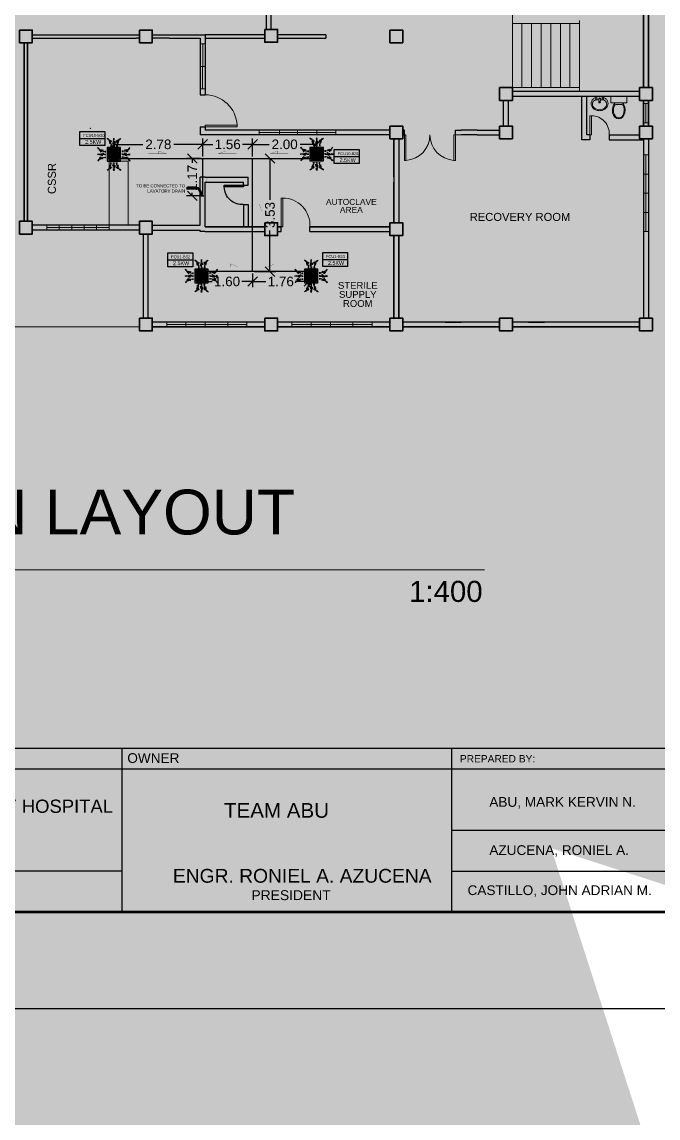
# Model space of a CAD drawing. Header units: millimetres. Extents: x -60 to 576, y -39 to 287.
# Drawn here: x 266.83 to 286.71, y 76.39 to 110.64 of the extents above; entities that cross this region are included whole.
import ezdxf

# ---------------------------------------------------------------- set-up
doc = ezdxf.new("R2010")
doc.units = ezdxf.units.MM
doc.header["$MEASUREMENT"] = 0
for name, color, linetype in [('AIR', 7, 'Continuous'), ('AIR-00', 7, 'Continuous'), ('AIR-01', 7, 'Continuous'), ('AIR-02', 7, 'Continuous'), ('AIR-04', 7, 'Continuous'), ('DRAIN PIPE', 7, 'Continuous'), ('fcu drain', 7, 'Continuous'), ('label', 7, 'Continuous'), ('Legends', 7, 'Continuous'), ('M-AC-TEXT', 7, 'Continuous'), ('template', 7, 'Continuous')]:
    doc.layers.add(name, color=color, linetype=linetype)
doc.styles.add('ar-dim-axis', font='romans.shx', dxfattribs={"width": 0.8})
doc.styles.add('arial', font='arial.ttf')
doc.styles.add('OIP FONT', font='GOTHIC.TTF', dxfattribs={"height": 150})
doc.styles.get("Standard").update_dxf_attribs({"font": 'arial.ttf'})
doc.styles.add('SWISSLT175', font='swissl.ttf', dxfattribs={"height": 0.175})
doc.dimstyles.new('ar-dim-axis', dxfattribs={"dimtxt": 350, "dimasz": 250, "dimexe": 75, "dimexo": 75, "dimgap": 200, "dimtad": 1, "dimdec": 0, "dimzin": 12, "dimdsep": 46, "dimtxsty": 'ar-dim-axis', "dimblk": 'ARCHTICK', "dimcen": 120, "dimclrd": 11, "dimclre": 8, "dimclrt": 4, "dimadec": 0, "dimazin": 3, "dimtm": 1, "dimtfac": 1, "dimtdec": 0, "dimtix": 1, "dimtmove": 2, "dimatfit": 3, "dimldrblk": 'ARCHTICK', "dimfxl": 1, "dimtolj": 1, "dimtzin": 0, "dimarcsym": 1})
doc.dimstyles.new('Copy of dimension', dxfattribs={"dimtxt": 0.3, "dimasz": 0.3, "dimexe": 0.18, "dimexo": 0.0625, "dimgap": 0.09, "dimtad": 0, "dimzin": 0, "dimdsep": 46, "dimtxsty": 'Standard', "dimblk": 'OBLIQUE', "dimcen": 0.09, "dimclrd": 256, "dimclre": 256, "dimclrt": 256, "dimadec": 0, "dimazin": 0, "dimtfac": 1, "dimtofl": 0, "dimtmove": 0, "dimatfit": 3, "dimldrblk": 'OBLIQUE', "dimfxl": 1, "dimtolj": 1, "dimtzin": 0, "dimarcsym": 0})

# ---------------------------------------------------------------- blocks, each defined once
blk = doc.blocks.new('door-.60m')
at = {"ltscale": 0.03}
blk.add_lwpolyline([(0, 0), (0.05, 0), (0.05, 0.6), (0, 0.6)], close=True, dxfattribs=at)
blk.add_arc((0.05, 0.048), 0.552, 355.0209, 90, dxfattribs=at)
blk = doc.blocks.new('FCU-13000P (CASSETTE SPLIT)')
at = {"layer": 'AIR-00', "ltscale": 3}
for p, q in [((0, 0.523), (0, 1)), ((-0.523, 0), (-1, 0)), ((-0.558, 0.193), (-0.487, 0.193)), ((-0.558, 0.162), (-0.487, 0.162)), ((-0.558, 0.016), (-0.487, 0.016)), ((-0.193, 0.558), (-0.193, 0.487)), ((-0.162, 0.558), (-0.162, 0.487)), ((-0.016, 0.558), (-0.016, 0.487)), ((0.016, 0.558), (0.016, 0.487)), ((0.162, 0.558), (0.162, 0.487)), ((0.193, 0.558), (0.193, 0.487)), ((0.558, 0.193), (0.487, 0.193)), ((0.558, 0.162), (0.487, 0.162)), ((0.558, 0.016), (0.487, 0.016)), ((0.523, 0), (1, 0)), ((-0.558, -0.016), (-0.487, -0.016)), ((-0.558, -0.162), (-0.487, -0.162)), ((-0.558, -0.193), (-0.487, -0.193)), ((-0.193, -0.558), (-0.193, -0.487)), ((-0.162, -0.558), (-0.162, -0.487)), ((-0.016, -0.558), (-0.016, -0.487)), ((0, -0.523), (0, -1)), ((0.016, -0.558), (0.016, -0.487)), ((0.162, -0.558), (0.162, -0.487)), ((0.193, -0.558), (0.193, -0.487)), ((0.558, -0.016), (0.487, -0.016)), ((0.558, -0.162), (0.487, -0.162)), ((0.558, -0.193), (0.487, -0.193))]:
    blk.add_line(p, q, dxfattribs=at)
at = {"layer": 'AIR-00'}
for p, q in [((0.295, -0.295), (-0.295, 0.295)), ((0.295, 0.295), (-0.295, -0.295))]:
    blk.add_line(p, q, dxfattribs=at)
at = {"layer": 'AIR-00', "ltscale": 3}
for points in [[(-0.335, 0.895), (-0.311, 0.932), (-0.416, 0.973)], [(-0.022, 0.89), (0.022, 0.89), (0, 1)], [(0.335, 0.895), (0.311, 0.932), (0.416, 0.973)], [(-0.89, 0.022), (-0.89, -0.022), (-1, 0)], [(-0.895, 0.335), (-0.932, 0.311), (-0.973, 0.416)], [(0.89, 0.022), (0.89, -0.022), (1, 0)], [(0.895, 0.335), (0.932, 0.311), (0.973, 0.416)], [(-0.895, -0.335), (-0.932, -0.311), (-0.973, -0.416)], [(0.895, -0.335), (0.932, -0.311), (0.973, -0.416)], [(-0.335, -0.895), (-0.311, -0.932), (-0.416, -0.973)], [(-0.022, -0.89), (0.022, -0.89), (0, -1)], [(0.335, -0.895), (0.311, -0.932), (0.416, -0.973)]]:
    blk.add_lwpolyline(points, close=True, dxfattribs=at)
at = {"layer": 'AIR-00'}
for points in [[(-0.323, 0.914, -0.171809), (-0.178, 0.558), (-0.178, 0.522)], [(0.323, 0.914, 0.171809), (0.178, 0.558), (0.178, 0.522)], [(-0.914, 0.323, 0.171809), (-0.558, 0.178), (-0.522, 0.178)], [(0.914, 0.323, -0.171809), (0.558, 0.178), (0.522, 0.178)], [(-0.914, -0.323, -0.171809), (-0.558, -0.178), (-0.522, -0.178)], [(-0.323, -0.914, 0.171809), (-0.178, -0.558), (-0.178, -0.522)], [(0.323, -0.914, -0.171809), (0.178, -0.558), (0.178, -0.522)], [(0.914, -0.323, 0.171809), (0.558, -0.178), (0.522, -0.178)]]:
    blk.add_lwpolyline(points, format="xyb", dxfattribs=at)
for points in [[(-0.26, -0.26), (0.26, -0.26), (0.26, 0.26), (-0.26, 0.26)], [(-0.21, -0.21), (0.21, -0.21), (0.21, 0.21), (-0.21, 0.21)], [(-0.16, -0.16), (0.16, -0.16), (0.16, 0.16), (-0.16, 0.16)], [(-0.11, -0.11), (0.11, -0.11), (0.11, 0.11), (-0.11, 0.11)], [(-0.06, -0.06), (0.06, -0.06), (0.06, 0.06), (-0.06, 0.06)]]:
    blk.add_lwpolyline(points, close=True, dxfattribs=at)
at = {"layer": 'AIR-00', "ltscale": 3}
for points in [[(-0.268, 0.84), (-0.231, 0.852), (-0.134, 0.882), (-0.422, 0.704), (0.005, 0.903), (-0.358, 0.645), (-0.239, 0.678), (-0.199, 0.69)], [(0.268, 0.84), (0.231, 0.852), (0.134, 0.882), (0.422, 0.704), (-0.005, 0.903), (0.358, 0.645), (0.239, 0.678), (0.199, 0.69)], [(-0.84, 0.268), (-0.852, 0.231), (-0.882, 0.134), (-0.704, 0.422), (-0.903, -0.005), (-0.645, 0.358), (-0.678, 0.239), (-0.69, 0.199)], [(0.84, 0.268), (0.852, 0.231), (0.882, 0.134), (0.704, 0.422), (0.903, -0.005), (0.645, 0.358), (0.678, 0.239), (0.69, 0.199)], [(-0.84, -0.268), (-0.852, -0.231), (-0.882, -0.134), (-0.704, -0.422), (-0.903, 0.005), (-0.645, -0.358), (-0.678, -0.239), (-0.69, -0.199)], [(-0.268, -0.84), (-0.231, -0.852), (-0.134, -0.882), (-0.422, -0.704), (0.005, -0.903), (-0.358, -0.645), (-0.239, -0.678), (-0.199, -0.69)], [(0.268, -0.84), (0.231, -0.852), (0.134, -0.882), (0.422, -0.704), (-0.005, -0.903), (0.358, -0.645), (0.239, -0.678), (0.199, -0.69)], [(0.84, -0.268), (0.852, -0.231), (0.882, -0.134), (0.704, -0.422), (0.903, 0.005), (0.645, -0.358), (0.678, -0.239), (0.69, -0.199)]]:
    blk.add_open_spline(points, degree=3, knots=[0.0032834, 0.0032834, 0.0032834, 0.0032834, 0.0712567, 0.1924075, 0.3347111, 0.5062145, 0.5813292, 0.5813292, 0.5813292, 0.5813292], dxfattribs=at)
for points in [[(0, 0.8), (0.077, 0.776), (-0.058, 0.755), (0.098, 0.718), (-0.087, 0.663), (0, 0.631)], [(-0.8, 0), (-0.776, -0.077), (-0.755, 0.058), (-0.718, -0.098), (-0.663, 0.087), (-0.631, 0)], [(0.8, 0), (0.776, -0.077), (0.755, 0.058), (0.718, -0.098), (0.663, 0.087), (0.631, 0)], [(0, -0.8), (0.077, -0.776), (-0.058, -0.755), (0.098, -0.718), (-0.087, -0.663), (0, -0.631)]]:
    blk.add_spline(points, degree=3, dxfattribs=at)
for points in [[(-0.416, 0.973), (-0.335, 0.895), (-0.311, 0.932)], [(0, 1), (-0.022, 0.89), (0.022, 0.89)], [(0.416, 0.973), (0.335, 0.895), (0.311, 0.932)], [(-1, 0), (-0.89, 0.022), (-0.89, -0.022)], [(-0.973, 0.416), (-0.895, 0.335), (-0.932, 0.311)], [(1, 0), (0.89, 0.022), (0.89, -0.022)], [(0.973, 0.416), (0.895, 0.335), (0.932, 0.311)], [(-0.973, -0.416), (-0.895, -0.335), (-0.932, -0.311)], [(0.973, -0.416), (0.895, -0.335), (0.932, -0.311)], [(-0.416, -0.973), (-0.335, -0.895), (-0.311, -0.932)], [(0, -1), (-0.022, -0.89), (0.022, -0.89)], [(0.416, -0.973), (0.335, -0.895), (0.311, -0.932)]]:
    blk.add_solid(points, dxfattribs=at)
at = {"layer": 'AIR-01'}
for points in [[(-0.373, 0.31), (-0.348, 0.31), (-0.348, -0.31), (-0.373, -0.31)], [(-0.31, 0.372), (0.31, 0.372), (0.31, 0.348), (-0.31, 0.348)], [(0.372, 0.31), (0.348, 0.31), (0.348, -0.31), (0.372, -0.31)], [(-0.31, -0.373), (0.31, -0.373), (0.31, -0.348), (-0.31, -0.348)]]:
    blk.add_lwpolyline(points, close=True, dxfattribs=at)
at = {"layer": 'AIR-02'}
blk.add_lwpolyline([(-0.26, -0.31), (0.26, -0.31, 0.414214), (0.31, -0.26), (0.31, 0.26, 0.414214), (0.26, 0.31), (-0.26, 0.31, 0.414214), (-0.31, 0.26), (-0.31, -0.26, 0.414214)], format="xyb", close=True, dxfattribs=at)
at = {"layer": 'AIR-04'}
blk.add_lwpolyline([(-0.41, -0.41), (0.41, -0.41), (0.41, 0.41), (-0.41, 0.41)], close=True, dxfattribs=at)
blk = doc.blocks.new('_ARCHTICK')
at = {"color": 0, "linetype": 'ByBlock', "const_width": 0.15}
blk.add_lwpolyline([(-0.5, -0.5), (0.5, 0.5)], dxfattribs=at)
blk = doc.blocks.new('_Oblique')
at = {"color": 0, "linetype": 'ByBlock', "lineweight": -2}
blk.add_line((-0.5, -0.5), (0.5, 0.5), dxfattribs=at)
blk = doc.blocks.new('*D186')
at = {"lineweight": -2, "transparency": 16777216}
for p, q in [((269.704, 106.431), (269.704, 106.99)), ((272.48, 106.431), (272.48, 106.99)), ((269.704, 106.81), (270.61, 106.81)), ((272.48, 106.81), (271.575, 106.81))]:
    blk.add_line(p, q, dxfattribs=at)
at = {"layer": 'Defpoints', "color": 0, "transparency": 16777216}
for p in [(272.48, 106.81), (269.704, 106.368), (272.48, 106.368)]:
    blk.add_point(p, dxfattribs=at)
at = {"lineweight": -2, "transparency": 16777216, "xscale": 0.3, "yscale": 0.3, "zscale": 0.3, "rotation": 180}
blk.add_blockref('_Oblique', (269.704, 106.81), dxfattribs=at)
at = {"lineweight": -2, "transparency": 16777216, "xscale": 0.3, "yscale": 0.3, "zscale": 0.3}
blk.add_blockref('_Oblique', (272.48, 106.81), dxfattribs=at)
at = {"transparency": 16777216, "insert": (271.092, 106.81), "char_height": 0.3, "attachment_point": 5}
blk.add_mtext('\\A1;2.78', dxfattribs=at)
blk = doc.blocks.new('*D187')
at = {"lineweight": -2, "transparency": 16777216}
for p, q in [((272.48, 106.431), (272.48, 106.99)), ((274.038, 106.431), (274.038, 106.99)), ((272.48, 106.81), (272.794, 106.81)), ((274.038, 106.81), (273.725, 106.81))]:
    blk.add_line(p, q, dxfattribs=at)
at = {"layer": 'Defpoints', "color": 0, "transparency": 16777216}
for p in [(274.038, 106.81), (272.48, 106.368), (274.038, 106.368)]:
    blk.add_point(p, dxfattribs=at)
at = {"lineweight": -2, "transparency": 16777216, "xscale": 0.3, "yscale": 0.3, "zscale": 0.3, "rotation": 180}
blk.add_blockref('_Oblique', (272.48, 106.81), dxfattribs=at)
at = {"lineweight": -2, "transparency": 16777216, "xscale": 0.3, "yscale": 0.3, "zscale": 0.3}
blk.add_blockref('_Oblique', (274.038, 106.81), dxfattribs=at)
at = {"transparency": 16777216, "insert": (273.259, 106.81), "char_height": 0.3, "attachment_point": 5}
blk.add_mtext('\\A1;1.56', dxfattribs=at)
blk = doc.blocks.new('*D188')
at = {"lineweight": -2, "transparency": 16777216}
for p, q in [((274.038, 106.431), (274.038, 106.99)), ((276.04, 106.431), (276.04, 106.99)), ((274.038, 106.81), (274.558, 106.81)), ((276.04, 106.81), (275.521, 106.81))]:
    blk.add_line(p, q, dxfattribs=at)
at = {"layer": 'Defpoints', "color": 0, "transparency": 16777216}
for p in [(276.04, 106.81), (274.038, 106.368), (276.04, 106.368)]:
    blk.add_point(p, dxfattribs=at)
at = {"lineweight": -2, "transparency": 16777216, "xscale": 0.3, "yscale": 0.3, "zscale": 0.3, "rotation": 180}
blk.add_blockref('_Oblique', (274.038, 106.81), dxfattribs=at)
at = {"lineweight": -2, "transparency": 16777216, "xscale": 0.3, "yscale": 0.3, "zscale": 0.3}
blk.add_blockref('_Oblique', (276.04, 106.81), dxfattribs=at)
at = {"transparency": 16777216, "insert": (275.039, 106.81), "char_height": 0.3, "attachment_point": 5}
blk.add_mtext('\\A1;2.00', dxfattribs=at)
blk = doc.blocks.new('*D189')
at = {"lineweight": -2, "transparency": 16777216}
for p, q in [((272.417, 106.368), (271.972, 106.368)), ((272.152, 106.368), (272.152, 106.229)), ((272.417, 105.202), (271.972, 105.202)), ((272.152, 105.202), (272.152, 105.298))]:
    blk.add_line(p, q, dxfattribs=at)
at = {"layer": 'Defpoints', "color": 0, "transparency": 16777216}
for p in [(272.48, 106.368), (272.152, 105.202), (272.48, 105.202)]:
    blk.add_point(p, dxfattribs=at)
at = {"lineweight": -2, "transparency": 16777216, "xscale": 0.3, "yscale": 0.3, "zscale": 0.3}
for p, rotation in [((272.152, 106.368), 90), ((272.152, 105.202), 270)]:
    blk.add_blockref('_Oblique', p, dxfattribs=dict(at, rotation=rotation))
at = {"transparency": 16777216, "insert": (272.152, 105.764), "char_height": 0.3, "attachment_point": 5, "rotation": 90}
blk.add_mtext('\\A1;1.17', dxfattribs=at)
blk = doc.blocks.new('*D190')
at = {"lineweight": -2, "transparency": 16777216}
for p, q in [((274.101, 106.368), (274.761, 106.368)), ((274.581, 106.368), (274.581, 105.082)), ((274.581, 102.837), (274.581, 104.123)), ((274.101, 102.837), (274.761, 102.837))]:
    blk.add_line(p, q, dxfattribs=at)
at = {"layer": 'Defpoints', "color": 0, "transparency": 16777216}
for p in [(274.038, 106.368), (274.038, 102.837), (274.581, 102.837)]:
    blk.add_point(p, dxfattribs=at)
at = {"lineweight": -2, "transparency": 16777216, "xscale": 0.3, "yscale": 0.3, "zscale": 0.3}
for p, rotation in [((274.581, 106.368), 90), ((274.581, 102.837), 270)]:
    blk.add_blockref('_Oblique', p, dxfattribs=dict(at, rotation=rotation))
at = {"transparency": 16777216, "insert": (274.581, 104.603), "char_height": 0.3, "attachment_point": 5, "rotation": 90}
blk.add_mtext('\\A1;3.53', dxfattribs=at)
blk = doc.blocks.new('*D191')
at = {"lineweight": -2, "transparency": 16777216}
for p, q in [((274.038, 102.774), (274.038, 102.346)), ((275.8, 102.774), (275.8, 102.346)), ((274.038, 102.526), (274.454, 102.526)), ((275.8, 102.526), (275.384, 102.526))]:
    blk.add_line(p, q, dxfattribs=at)
at = {"layer": 'Defpoints', "color": 0, "transparency": 16777216}
for p in [(274.038, 102.837), (275.8, 102.837), (275.8, 102.526)]:
    blk.add_point(p, dxfattribs=at)
at = {"lineweight": -2, "transparency": 16777216, "xscale": 0.3, "yscale": 0.3, "zscale": 0.3, "rotation": 180}
blk.add_blockref('_Oblique', (274.038, 102.526), dxfattribs=at)
at = {"lineweight": -2, "transparency": 16777216, "xscale": 0.3, "yscale": 0.3, "zscale": 0.3}
blk.add_blockref('_Oblique', (275.8, 102.526), dxfattribs=at)
at = {"transparency": 16777216, "insert": (274.919, 102.526), "char_height": 0.3, "attachment_point": 5}
blk.add_mtext('\\A1;1.76', dxfattribs=at)
blk = doc.blocks.new('*D192')
at = {"lineweight": -2, "transparency": 16777216}
for p, q in [((272.441, 102.767), (272.441, 102.346)), ((274.038, 102.774), (274.038, 102.346)), ((272.441, 102.526), (272.774, 102.526)), ((274.038, 102.526), (273.704, 102.526))]:
    blk.add_line(p, q, dxfattribs=at)
at = {"layer": 'Defpoints', "color": 0, "transparency": 16777216}
for p in [(272.441, 102.83), (274.038, 102.837), (272.441, 102.526)]:
    blk.add_point(p, dxfattribs=at)
at = {"lineweight": -2, "transparency": 16777216, "xscale": 0.3, "yscale": 0.3, "zscale": 0.3, "rotation": 180}
blk.add_blockref('_Oblique', (272.441, 102.526), dxfattribs=at)
at = {"lineweight": -2, "transparency": 16777216, "xscale": 0.3, "yscale": 0.3, "zscale": 0.3}
blk.add_blockref('_Oblique', (274.038, 102.526), dxfattribs=at)
at = {"transparency": 16777216, "insert": (273.239, 102.526), "char_height": 0.3, "attachment_point": 5}
blk.add_mtext('\\A1;1.60', dxfattribs=at)

msp = doc.modelspace()

# ---------------------------------------------------------------- linework, layer by layer
at = {"color": 8, "lineweight": 9}
for p, q in [((282.154, 110.586), (282.154, 112.986)), ((284.254, 110.586), (284.254, 110.686)), ((283.954, 110.586), (282.154, 110.586)), ((282.154, 110.586), (282.154, 108.586)), ((282.454, 110.586), (282.454, 108.586)), ((282.754, 110.586), (282.754, 108.586)), ((283.054, 110.586), (283.054, 108.586)), ((283.354, 110.586), (283.354, 108.586)), ((283.654, 110.586), (283.654, 108.586)), ((283.954, 110.586), (283.954, 108.586)), ((283.954, 110.586), (284.254, 110.586)), ((284.254, 110.586), (284.254, 108.586)), ((272.554, 109.947), (272.406, 109.947)), ((272.406, 109.947), (272.406, 108.547)), ((272.48, 109.947), (272.476, 108.547)), ((272.554, 109.247), (272.554, 109.947)), ((272.554, 109.247), (272.406, 109.247)), ((284.254, 108.586), (282.154, 108.586)), ((282.154, 108.461), (282.154, 108.586)), ((284.254, 108.461), (284.254, 108.586)), ((272.406, 108.547), (272.552, 108.546)), ((285.229, 108.305), (285.229, 108.105)), ((285.729, 108.305), (285.229, 108.305)), ((285.729, 108.105), (285.729, 108.305)), ((284.865, 108.108), (284.852, 108.229)), ((284.894, 108.108), (284.907, 108.229)), ((285.229, 108.105), (285.729, 108.105)), ((285.389, 108.055), (285.57, 108.055)), ((286.404, 108.085), (286.254, 108.085)), ((286.254, 108.085), (286.254, 107.485)), ((286.329, 108.085), (286.329, 107.485)), ((286.404, 107.785), (286.404, 108.085)), ((274.242, 107.109), (274.242, 107.259)), ((274.242, 107.259), (276.642, 107.259)), ((274.879, 107.109), (274.879, 107.259)), ((275.442, 107.109), (275.442, 107.259)), ((276.042, 107.109), (276.042, 107.259)), ((276.642, 107.259), (276.642, 107.109)), ((282.154, 107.384), (282.154, 107.259)), ((286.254, 107.485), (286.404, 107.485)), ((276.642, 107.184), (274.242, 107.184)), ((275.442, 107.109), (274.242, 107.109)), ((275.442, 107.109), (276.642, 107.109)), ((278.604, 106.984), (278.604, 106.959)), ((286.404, 106.984), (286.404, 106.484)), ((270.154, 106.284), (270.154, 104.284)), ((286.404, 106.484), (286.254, 106.484)), ((286.254, 106.484), (286.254, 104.084)), ((286.329, 106.484), (286.329, 104.084)), ((286.404, 105.284), (286.404, 106.484)), ((267.004, 106.009), (267.004, 105.634)), ((286.404, 105.884), (286.254, 105.884)), ((267.004, 105.634), (267.004, 104.409)), ((278.454, 105.259), (278.454, 105.409)), ((286.404, 105.284), (286.254, 105.284)), ((286.404, 104.084), (286.404, 105.284)), ((272.554, 104.384), (272.554, 104.884)), ((286.404, 104.684), (286.254, 104.684)), ((267.604, 104.284), (267.154, 104.284)), ((267.154, 104.134), (267.604, 104.134)), ((267.604, 104.284), (267.604, 104.134)), ((269.554, 104.209), (267.604, 104.209)), ((267.604, 104.134), (269.504, 104.134)), ((267.604, 104.134), (267.994, 104.134)), ((267.994, 104.134), (267.994, 104.284)), ((267.994, 104.284), (268.384, 104.284)), ((268.384, 104.284), (268.384, 104.134)), ((268.384, 104.134), (268.774, 104.134)), ((268.774, 104.134), (268.774, 104.284)), ((268.774, 104.284), (269.164, 104.284)), ((269.164, 104.284), (269.164, 104.134)), ((269.164, 104.134), (269.554, 104.134)), ((270.104, 104.284), (269.504, 104.284)), ((269.504, 104.134), (270.254, 104.134)), ((269.554, 104.134), (269.554, 104.284)), ((286.254, 104.084), (286.404, 104.084)), ((270.504, 101.109), (255.179, 101.109)), ((271.354, 101.109), (271.354, 101.259)), ((273.861, 101.184), (271.354, 101.184)), ((272.554, 101.109), (271.354, 101.109)), ((271.954, 101.109), (271.954, 101.259)), ((272.554, 101.259), (272.554, 101.109)), ((272.661, 101.259), (273.861, 101.259)), ((273.261, 101.259), (273.261, 101.109)), ((273.861, 101.259), (273.861, 101.109)), ((275.267, 101.109), (275.267, 101.259)), ((277.773, 101.184), (275.267, 101.184)), ((276.467, 101.109), (275.267, 101.109)), ((275.867, 101.109), (275.867, 101.259)), ((276.467, 101.259), (276.467, 101.109)), ((276.573, 101.259), (277.773, 101.259)), ((277.173, 101.259), (277.173, 101.109)), ((277.773, 101.259), (277.773, 101.109)), ((278.729, 101.259), (279.454, 101.259)), ((279.454, 101.259), (280.054, 101.259)), ((281.054, 101.259), (280.554, 101.259)), ((281.054, 101.259), (281.754, 101.259)), ((282.154, 101.259), (282.654, 101.259)), ((283.654, 101.259), (283.154, 101.259)), ((283.654, 101.259), (284.654, 101.259)), ((284.654, 101.259), (285.254, 101.259)), ((285.254, 101.259), (286.129, 101.259))]:
    msp.add_line(p, q, dxfattribs=at)
at = {"color": 8, "lineweight": 25}
for p, q in [((286.254, 112.986), (286.254, 108.586)), ((286.404, 112.986), (286.404, 108.586)), ((286.254, 108.586), (286.254, 111.859)), ((286.404, 108.586), (286.404, 111.859)), ((274.617, 110.4), (274.617, 110.994)), ((274.467, 110.4), (274.467, 110.944)), ((266.904, 104.409), (266.904, 109.984)), ((266.904, 109.984), (266.904, 104.409)), ((267.004, 109.984), (267.004, 107.009)), ((267.004, 104.409), (267.004, 109.984)), ((267.004, 109.984), (267.004, 104.409)), ((267.154, 110.234), (270.104, 110.234)), ((267.154, 110.134), (270.404, 110.134)), ((270.104, 110.234), (270.504, 110.234)), ((270.504, 110.134), (270.404, 110.134)), ((270.904, 110.234), (272.404, 110.234)), ((271.429, 110.134), (270.904, 110.134)), ((271.429, 110.134), (272.404, 110.134)), ((272.404, 110.234), (272.554, 110.234)), ((272.404, 110.134), (272.404, 108.359)), ((272.554, 110.234), (272.554, 108.359)), ((274.417, 110.234), (272.554, 110.234)), ((272.554, 110.134), (274.417, 110.134)), ((276.329, 110.234), (274.817, 110.234)), ((274.817, 110.134), (276.329, 110.134)), ((276.329, 110.234), (276.329, 110.134)), ((267.004, 108.384), (267.004, 106.284)), ((272.404, 108.359), (272.554, 108.359)), ((286.129, 108.461), (282.154, 108.461)), ((286.129, 108.311), (282.154, 108.311)), ((284.329, 106.955), (284.329, 108.305)), ((284.479, 107.105), (284.479, 108.305)), ((281.879, 107.384), (281.879, 108.186)), ((282.029, 107.384), (282.029, 108.186)), ((286.254, 108.186), (286.254, 107.384)), ((286.254, 107.384), (286.254, 108.186)), ((286.404, 108.186), (286.404, 107.384)), ((286.404, 107.384), (286.404, 108.186)), ((272.404, 107.359), (272.404, 107.259)), ((272.404, 107.359), (272.554, 107.359)), ((272.404, 107.259), (272.404, 107.109)), ((272.554, 107.359), (272.554, 107.268)), ((272.554, 107.268), (272.554, 107.259)), ((278.329, 107.259), (272.554, 107.259)), ((278.779, 107.259), (278.729, 107.259)), ((278.779, 107.109), (278.779, 107.259)), ((280.379, 107.259), (280.554, 107.259)), ((280.379, 107.109), (280.379, 107.259)), ((281.054, 107.259), (280.554, 107.259)), ((281.054, 107.259), (281.754, 107.259)), ((272.554, 107.109), (272.404, 107.109)), ((278.329, 107.109), (272.554, 107.109)), ((278.454, 106.984), (278.454, 105.409)), ((278.454, 105.784), (278.454, 106.959)), ((278.604, 106.984), (278.604, 105.409)), ((278.604, 106.959), (278.604, 104.359)), ((278.729, 107.109), (278.779, 107.109)), ((281.054, 107.109), (280.554, 107.109)), ((281.054, 107.109), (281.754, 107.109)), ((286.254, 106.984), (286.254, 101.384)), ((286.254, 106.984), (286.254, 101.384)), ((286.404, 106.984), (286.404, 101.384)), ((272.404, 104.284), (272.404, 105.784)), ((272.554, 105.784), (272.404, 105.784)), ((272.554, 104.234), (272.554, 105.634)), ((278.454, 104.359), (278.454, 105.634)), ((278.454, 105.409), (278.454, 104.359)), ((278.604, 105.409), (278.604, 104.359)), ((270.504, 104.284), (267.154, 104.284)), ((270.504, 104.134), (267.154, 104.134)), ((270.904, 104.284), (272.404, 104.284)), ((270.904, 104.134), (272.404, 104.134)), ((272.404, 104.084), (272.404, 104.134)), ((272.554, 104.234), (274.417, 104.234)), ((274.417, 104.234), (272.554, 104.234)), ((274.817, 104.234), (274.929, 104.234)), ((274.929, 104.234), (274.817, 104.234)), ((274.929, 104.084), (274.929, 104.234)), ((275.829, 104.234), (277.104, 104.234)), ((275.829, 104.084), (275.829, 104.234)), ((278.329, 104.234), (275.829, 104.234)), ((277.104, 104.234), (278.329, 104.234)), ((270.629, 101.384), (270.629, 104.009)), ((270.779, 101.384), (270.779, 104.009)), ((272.554, 104.084), (272.404, 104.084)), ((272.554, 104.084), (274.417, 104.084)), ((274.817, 104.084), (274.929, 104.084)), ((275.829, 104.084), (278.329, 104.084)), ((278.454, 103.959), (278.454, 101.384)), ((278.454, 101.384), (278.454, 103.959)), ((278.604, 103.959), (278.604, 101.384)), ((278.604, 101.384), (278.604, 103.959)), ((278.454, 103.259), (278.454, 101.384)), ((274.417, 101.259), (270.904, 101.259)), ((274.417, 101.109), (270.904, 101.109)), ((270.904, 101.109), (274.417, 101.109)), ((274.417, 101.109), (272.404, 101.109)), ((274.417, 101.259), (272.554, 101.259)), ((278.329, 101.259), (274.817, 101.259)), ((278.329, 101.259), (274.817, 101.259)), ((278.329, 101.109), (274.817, 101.109)), ((278.329, 101.109), (274.817, 101.109)), ((274.817, 101.109), (278.329, 101.109)), ((281.754, 101.259), (278.729, 101.259)), ((281.754, 101.109), (278.729, 101.109)), ((278.729, 101.109), (281.754, 101.109)), ((280.054, 101.259), (280.554, 101.259)), ((286.129, 101.259), (282.154, 101.259)), ((286.129, 101.109), (282.154, 101.109)), ((282.154, 101.109), (286.129, 101.109)), ((282.654, 101.259), (283.154, 101.259))]:
    msp.add_line(p, q, dxfattribs=at)
at = {"color": 8, "lineweight": 13}
for p, q in [((272.554, 107.409), (272.554, 107.359)), ((273.554, 107.409), (272.554, 107.409)), ((272.554, 107.409), (272.554, 107.359)), ((272.554, 107.359), (273.554, 107.359)), ((273.554, 107.359), (273.554, 107.409)), ((278.779, 107.109), (278.829, 107.109)), ((278.829, 107.109), (278.779, 107.109)), ((278.779, 107.109), (278.779, 106.309)), ((278.829, 106.309), (278.829, 107.109)), ((280.329, 106.309), (280.329, 107.109)), ((280.329, 107.109), (280.379, 107.109)), ((280.329, 107.109), (280.554, 107.109)), ((280.379, 107.109), (280.379, 106.309)), ((278.779, 106.309), (278.829, 106.309)), ((280.379, 106.309), (280.329, 106.309))]:
    msp.add_line(p, q, dxfattribs=at)
at = {"color": 8, "lineweight": 25, "ltscale": 0.4}
for p, q in [((284.579, 106.955), (284.329, 106.955)), ((284.579, 107.105), (284.479, 107.105)), ((284.579, 107.105), (284.579, 106.955)), ((285.179, 107.105), (285.179, 106.955)), ((285.179, 107.105), (286.129, 107.105)), ((285.179, 106.955), (286.254, 106.955)), ((272.554, 105.784), (273.904, 105.784)), ((272.554, 105.634), (273.754, 105.634)), ((272.554, 105.634), (273.754, 105.634)), ((273.754, 105.534), (273.754, 105.634)), ((273.754, 105.534), (273.904, 105.534)), ((273.904, 105.534), (273.904, 105.784)), ((273.754, 104.934), (273.904, 104.934)), ((273.754, 104.934), (273.754, 104.234)), ((273.904, 104.934), (273.904, 104.234))]:
    msp.add_line(p, q, dxfattribs=at)
at = {"color": 8, "lineweight": 9, "ltscale": 0.4}
for p in [(269.554, 104.284), (270.154, 106.284)]:
    msp.add_line(p, (269.554, 106.284), dxfattribs=at)
at = {"color": 0, "linetype": 'ByBlock', "lineweight": 9}
msp.add_line((281.283, 93.512), (243.314, 93.512), dxfattribs=at)
at = {"color": 8, "lineweight": 35}
for points in [[(266.754, 110.384), (267.154, 110.384), (267.154, 109.984), (266.754, 109.984)], [(270.504, 110.384), (270.904, 110.384), (270.904, 109.984), (270.504, 109.984)], [(274.417, 110.4), (274.817, 110.4), (274.817, 110), (274.417, 110)], [(278.329, 110.384), (278.729, 110.384), (278.729, 109.984), (278.329, 109.984)], [(281.754, 108.586), (282.154, 108.586), (282.154, 108.186), (281.754, 108.186)], [(286.129, 108.586), (286.529, 108.586), (286.529, 108.186), (286.129, 108.186)], [(278.329, 107.384), (278.729, 107.384), (278.729, 106.984), (278.329, 106.984)], [(281.754, 107.384), (282.154, 107.384), (282.154, 106.984), (281.754, 106.984)], [(286.129, 107.384), (286.529, 107.384), (286.529, 106.984), (286.129, 106.984)], [(266.754, 104.409), (267.154, 104.409), (267.154, 104.009), (266.754, 104.009)], [(270.504, 104.409), (270.904, 104.409), (270.904, 104.009), (270.504, 104.009)], [(274.417, 104.359), (274.817, 104.359), (274.817, 103.959), (274.417, 103.959)], [(278.329, 104.359), (278.729, 104.359), (278.729, 103.959), (278.329, 103.959)], [(270.504, 101.384), (270.904, 101.384), (270.904, 100.984), (270.504, 100.984)], [(274.417, 101.384), (274.817, 101.384), (274.817, 100.984), (274.417, 100.984)], [(278.329, 101.384), (278.729, 101.384), (278.729, 100.984), (278.329, 100.984)], [(281.754, 101.384), (282.154, 101.384), (282.154, 100.984), (281.754, 100.984)], [(286.129, 101.384), (286.529, 101.384), (286.529, 100.984), (286.129, 100.984)]]:
    msp.add_lwpolyline(points, close=True, dxfattribs=at)
at = {"color": 8, "lineweight": 9}
for points in [[(272.406, 109.947), (272.552, 109.947), (272.552, 108.546), (272.406, 108.546)], [(286.254, 108.085), (286.404, 108.085), (286.404, 107.485), (286.254, 107.485)], [(276.642, 107.109), (274.242, 107.109), (274.242, 107.259), (276.642, 107.259)], [(274.242, 107.259), (276.642, 107.259), (276.642, 107.109), (274.242, 107.109)], [(286.254, 106.484), (286.404, 106.484), (286.404, 104.084), (286.254, 104.084)], [(267.604, 104.284), (269.554, 104.284), (269.554, 104.134), (267.604, 104.134)], [(271.354, 101.259), (273.861, 101.259), (273.861, 101.109), (271.354, 101.109)], [(275.267, 101.259), (277.773, 101.259), (277.773, 101.109), (275.267, 101.109)]]:
    msp.add_lwpolyline(points, close=True, dxfattribs=at)
msp.add_lwpolyline([(284.614, 108.084, 0.11576), (284.634, 108.002, 0.104047), (284.692, 107.928, 0.090875), (284.776, 107.881, 0.083344), (284.879, 107.863, 0.083344), (284.983, 107.881, 0.090875), (285.067, 107.928, 0.104047), (285.125, 108.002, 0.11576), (285.144, 108.084, 0.11576), (285.125, 108.167, 0.104047), (285.067, 108.241, 0.090875), (284.983, 108.288, 0.083344), (284.879, 108.305, 0.083344), (284.776, 108.288, 0.090875), (284.692, 108.241, 0.104047), (284.634, 108.167, 0.11576)], format="xyb", close=True, dxfattribs=at)
for points in [[(284.657, 108.063, 0.124838), (284.673, 108.001, 0.105788), (284.722, 107.943, 0.086697), (284.792, 107.907, 0.076776), (284.879, 107.893, 0.076776), (284.967, 107.907, 0.086697), (285.037, 107.943, 0.105788), (285.086, 108.001, 0.124838), (285.102, 108.063, 0.124838), (285.086, 108.126, 0.105788), (285.037, 108.184, 0.040067), (285.006, 108.203), (284.904, 108.203, 0.040067)], [(284.855, 108.203), (284.753, 108.203, 0.040067), (284.722, 108.184, 0.105788), (284.673, 108.126, 0.124838), (284.657, 108.063, 0.124838)]]:
    msp.add_lwpolyline(points, format="xyb", dxfattribs=at)
at = {"color": 8, "lineweight": 13, "ltscale": 0.03}
for points in [[(284.579, 107.105), (284.629, 107.105), (284.629, 107.705), (284.579, 107.705)], [(274.929, 104.234), (274.979, 104.234), (274.979, 105.134), (274.929, 105.134)]]:
    msp.add_lwpolyline(points, close=True, dxfattribs=at)
at = {"color": 8, "lineweight": 9}
for centre, radius in [((284.778, 108.232), 0.0255), ((284.879, 108.239), 0.0095), ((284.981, 108.232), 0.0255)]:
    msp.add_circle(centre, radius, dxfattribs=at)
at = {"color": 8, "lineweight": 13}
for centre, radius, start, end in [((272.554, 107.359), 1, 2.866, 90), ((278.779, 107.109), 0.8, 273.5833, 0), ((280.379, 107.109), 0.8, 180, 266.4167)]:
    msp.add_arc(centre, radius, start, end, dxfattribs=at)
at = {"color": 8, "lineweight": 9}
for centre, radius, start, end in [((284.879, 108.232), 0.028, 353.7545, 186.2455), ((284.879, 108.131), 0.025, 138.7978, 233.6932), ((284.879, 108.201), 0.0948, 261.2026, 278.7974), ((284.879, 108.131), 0.025, 251.3793, 288.6207), ((284.879, 108.131), 0.025, 306.3068, 41.2022), ((285.389, 108.005), 0.05, 90, 151.8499), ((285.57, 108.005), 0.05, 28.0084, 90)]:
    msp.add_arc(centre, radius, start, end, dxfattribs=at)
at = {"color": 8, "lineweight": 13, "ltscale": 0.03}
for centre, radius, start in [((284.629, 107.153), 0.552, 355.0209), ((274.979, 104.283), 0.851, 356.7268)]:
    msp.add_arc(centre, radius, start, 90, dxfattribs=at)
at = {"color": 8, "lineweight": 9}
msp.add_ellipse((285.479, 107.88), major_axis=(0, 0.275), ratio=0.727273, start_param=0.612555, end_param=5.670631, dxfattribs=at)
msp.add_open_spline([(285.345, 108.029), (285.336, 108.013), (285.329, 107.995), (285.302, 107.903), (285.307, 107.816), (285.365, 107.685), (285.415, 107.643), (285.513, 107.63), (285.565, 107.656), (285.639, 107.767), (285.657, 107.851), (285.641, 107.964), (285.63, 107.999), (285.614, 108.029)], degree=3, knots=[0.937253, 0.937253, 0.937253, 0.937253, 1.185372, 1.185372, 2.113864, 2.113864, 3.042356, 3.042356, 3.970847, 3.970847, 4.899339, 4.899339, 5.346062, 5.346062, 5.346062, 5.346062], dxfattribs=at)
at = {"color": 8, "lineweight": 9, "ltscale": 0.3}
msp.add_point((268.962, 107.314), dxfattribs=at)
at = {"layer": 'DRAIN PIPE', "color": 7, "linetype": 'Continuous', "const_width": 0.005}
for points in [[(270.78, 106.515), (271.34, 106.515), (271.105, 106.603), (271.105, 106.515)], [(273.529, 106.515), (272.969, 106.515), (273.204, 106.603), (273.204, 106.515)], [(275.152, 106.515), (274.592, 106.515), (274.827, 106.603), (274.827, 106.515)], [(272.551, 106.124), (272.551, 105.563), (272.64, 105.798), (272.551, 105.798)], [(274.235, 104.402), (274.235, 104.963), (274.323, 104.728), (274.235, 104.728)], [(273.022, 102.988), (273.583, 102.988), (273.348, 103.077), (273.348, 102.988)], [(275.054, 102.988), (274.494, 102.988), (274.729, 103.077), (274.729, 102.988)]]:
    msp.add_lwpolyline(points, dxfattribs=at)
at = {"layer": 'fcu drain', "linetype": 'Continuous'}
for p, q in [((269.704, 106.368), (276.04, 106.368)), ((272.48, 105.202), (272.48, 106.368)), ((274.038, 102.837), (274.038, 106.368)), ((275.8, 102.837), (272.441, 102.837))]:
    msp.add_line(p, q, dxfattribs=at)
msp.add_circle((272.48, 105.202), 0.0183, dxfattribs=at)
at = {"layer": 'fcu drain', "color": 2, "linetype": 'Continuous'}
msp.add_circle((272.48, 105.202), 0.00904, dxfattribs=at)
at = {"layer": 'Legends', "linetype": 'Continuous', "lineweight": 25}
for p, q in [((268.64, 106.996), (269.419, 106.996)), ((276.59, 106.429), (277.369, 106.429)), ((271.387, 103.205), (272.166, 103.205)), ((276.227, 103.214), (277.006, 103.214))]:
    msp.add_line(p, q, dxfattribs=at)
at = {"layer": 'Legends'}
for points in [[(268.64, 107.214), (269.419, 107.214), (269.419, 106.777), (268.64, 106.777)], [(276.59, 106.648), (277.369, 106.648), (277.369, 106.211), (276.59, 106.211)], [(271.387, 103.424), (272.166, 103.424), (272.166, 102.987), (271.387, 102.987)], [(276.227, 103.433), (277.006, 103.433), (277.006, 102.996), (276.227, 102.996)]]:
    msp.add_lwpolyline(points, close=True, dxfattribs=at)
at = {"layer": 'template'}
for p, q in [((218.631, 87.942), (308.882, 87.942)), ((269.953, 87.942), (269.953, 82.821)), ((280.256, 87.942), (280.256, 82.821)), ((234.477, 87.302), (291.048, 87.302)), ((280.256, 85.382), (291.048, 85.382)), ((234.477, 84.108), (269.953, 84.108)), ((280.256, 84.101), (291.048, 84.101)), ((212.614, 79.813), (311.89, 79.813))]:
    msp.add_line(p, q, dxfattribs=at)
at = {"layer": 'template', "linetype": 'Continuous', "const_width": 0.0853}
msp.add_lwpolyline([(218.631, 82.821), (308.882, 82.821), (308.882, 147.2), (218.631, 147.2)], close=True, dxfattribs=at)

# ---------------------------------------------------------------- block references
at = {"color": 8, "lineweight": 9, "ltscale": 0.4, "xscale": -1, "rotation": 90}
msp.add_blockref('door-.60m', (273.754, 105.534), dxfattribs=at)
at = {"layer": 'AIR', "xscale": 0.5113536813550488, "yscale": 0.5113536813550488, "zscale": 0.5113536813550488}
for p in [(269.704, 106.498), (276.04, 106.508), (272.441, 102.697), (275.87, 102.697)]:
    msp.add_blockref('FCU-13000P (CASSETTE SPLIT)', p, dxfattribs=at)

# ---------------------------------------------------------------- texts
at = {"color": 0, "linetype": 'ByBlock', "lineweight": 9}
for s, height, p in [('SECOND FLOOR DRAIN LAYOUT', 1.4, (244.726, 94.622)), ('SCALE                                                                                                                              1:400', 0.657637, (243.757, 92.514))]:
    msp.add_text(s, height=height, dxfattribs=at).set_placement(p)
at = {"layer": 'label', "color": 8, "lineweight": 9, "ltscale": 0.4, "insert": (267.766, 105.742), "char_height": 0.25, "attachment_point": 5, "rotation": 90, "line_spacing_factor": 0.8, "style": 'SWISSLT175'}
msp.add_mtext('CSSR', dxfattribs=at)
at = {"layer": 'label', "color": 8, "lineweight": 9, "ltscale": 0.4, "attachment_point": 5, "line_spacing_factor": 0.8, "style": 'SWISSLT175'}
for s, insert, char_height in [('AUTOCLAVE\\PAREA', (277.123, 104.888), 0.1875), ('RECOVERY ROOM', (282.393, 104.542), 0.25), ('STERILE\\PSUPPLY\\PROOM', (277.324, 102.12), 0.2125)]:
    msp.add_mtext(s, dxfattribs=dict(at, insert=insert, char_height=char_height))
at = {"layer": 'Legends', "linetype": 'Continuous', "lineweight": 25, "attachment_point": 1}
for s, width, insert, char_height in [('FCU10-B30', 0.44811, (268.745, 107.131), 0.09), ('2.5KW', 0.23674, (268.805, 106.946), 0.12), ('FCU10-B31', 0.44811, (276.695, 106.564), 0.09), ('2.5KW', 0.23674, (276.756, 106.379), 0.12), ('FCU1-B32', 0.44811, (271.492, 103.34), 0.09), ('2.5KW', 0.23674, (271.552, 103.156), 0.12), ('FCU1-B33', 0.44811, (276.332, 103.349), 0.09), ('2.5KW', 0.23674, (276.393, 103.164), 0.12)]:
    msp.add_mtext_dynamic_manual_height_columns(s, width=width, gutter_width=1.011, heights=[0], dxfattribs=dict(at, insert=insert, char_height=char_height))
at = {"layer": 'M-AC-TEXT', "insert": (271.931, 105.433), "char_height": 0.09822, "width": 1.56657, "attachment_point": 6, "style": 'OIP FONT'}
msp.add_mtext('TO BE CONNECTED TO LAVATORY DRAIN', dxfattribs=at)
at = {"layer": 'template', "style": 'arial'}
for s, height, p in [('OWNER', 0.304, (270.123, 87.483)), ('PREPARED BY: ', 0.22802, (280.514, 87.5)), ('PROPOSED THREE STOREY HOSPITAL', 0.41257, (258.757, 85.924)), ('ABU, MARK KERVIN N.', 0.30402, (281.434, 86.112)), ('TEAM ABU', 0.4598, (273.143, 85.77)), ('AZUCENA, RONIEL A.', 0.30402, (281.434, 84.607)), ('ENGR. RONIEL A. AZUCENA', 0.43038, (271.547, 83.741)), ('CASTILLO, JOHN ADRIAN M.', 0.30402, (280.754, 83.354)), ('PRESIDENT', 0.3099, (274.001, 83.196))]:
    msp.add_text(s, height=height, dxfattribs=at).set_placement(p)

# ---------------------------------------------------------------- dimensions: what is measured, and where the dimension line sits
for base, p1, p2, picture, middle in [((272.48, 106.81), (269.704, 106.368), (272.48, 106.368), '*D186', (271.092, 106.81)), ((274.038, 106.81), (272.48, 106.368), (274.038, 106.368), '*D187', (273.259, 106.81)), ((276.04, 106.81), (274.038, 106.368), (276.04, 106.368), '*D188', (275.039, 106.81)), ((272.441, 102.526), (274.038, 102.837), (272.441, 102.83), '*D192', (273.239, 102.526)), ((275.8, 102.526), (274.038, 102.837), (275.8, 102.837), '*D191', (274.919, 102.526))]:
    dim = msp.add_linear_dim(base=base, p1=p1, p2=p2, dimstyle='Copy of dimension')
    dim.commit()
    dim.dimension.update_dxf_attribs({"geometry": picture, "text_midpoint": middle})
dim = msp.add_linear_dim(base=(272.152, 105.202), p1=(272.48, 106.368), p2=(272.48, 105.202), angle=90, dimstyle='Copy of dimension')
dim.commit()
dim.dimension.update_dxf_attribs({"geometry": '*D189', "text_midpoint": (272.152, 105.764), "dimtype": 160})
dim = msp.add_linear_dim(base=(274.581, 102.837), p1=(274.038, 106.368), p2=(274.038, 102.837), angle=90, dimstyle='Copy of dimension')
dim.commit()
dim.dimension.update_dxf_attribs({"geometry": '*D190', "text_midpoint": (274.581, 104.603)})

# ---------------------------------------------------------------- leaders
at = {"layer": 'M-AC-TEXT', "annotation_type": 0, "has_hookline": 1, "text_width": 1.46}
for points, hookline_direction in [([(257.964, 108.343), (258.09, 108.591), (258.466, 108.592)], 0), ([(263.958, 108.329), (264.085, 108.577), (264.461, 108.578)], 0), ([(250.807, 107.216), (250.933, 107.464), (251.309, 107.465)], 0), ([(354.266, 106.345), (354.139, 106.593), (353.763, 106.594)], 1), ([(272.48, 105.184), (272.353, 105.432), (271.977, 105.433)], 1), ([(178.877, 105.216), (179.004, 105.464), (179.38, 105.465)], 0), ([(395.221, 100.371), (395.094, 100.619), (394.718, 100.62)], 1), ([(255.029, 138.631), (255.155, 138.383), (255.531, 138.384)], 0), ([(270.657, 138.65), (270.784, 138.402), (271.16, 138.403)], 0), ([(250.81, 135.924), (250.937, 135.676), (251.313, 135.678)], 0), ([(354.265, 135.03), (354.138, 134.782), (353.762, 134.783)], 1), ([(250.863, 129.773), (250.989, 129.525), (251.365, 129.527)], 0), ([(376.115, 126.041), (375.988, 125.793), (375.612, 125.794)], 1), ([(376.117, 115.276), (375.99, 115.028), (375.614, 115.029)], 1), ([(262.89, 114.901), (263.017, 114.653), (263.393, 114.654)], 0), ([(250.801, 107.149), (250.928, 106.901), (251.304, 106.902)], 0), ([(354.265, 106.272), (354.138, 106.024), (353.762, 106.025)], 1)]:
    msp.add_leader(points, dimstyle='ar-dim-axis', override={"dimtxt": 150, "dimasz": 150, "dimgap": 200, "dimtad": 0, "dimtih": 1, "dimtoh": 1, "dimtxsty": 'OIP FONT', "dimclrd": 256, "dimclre": 256, "dimclrt": 256, "dimfxl": 0.2, "dimfxlon": 1, "dimlwd": 65535, "dimlwe": 65535}, dxfattribs=dict(at, hookline_direction=hookline_direction))

doc.saveas('drawing.dxf')
